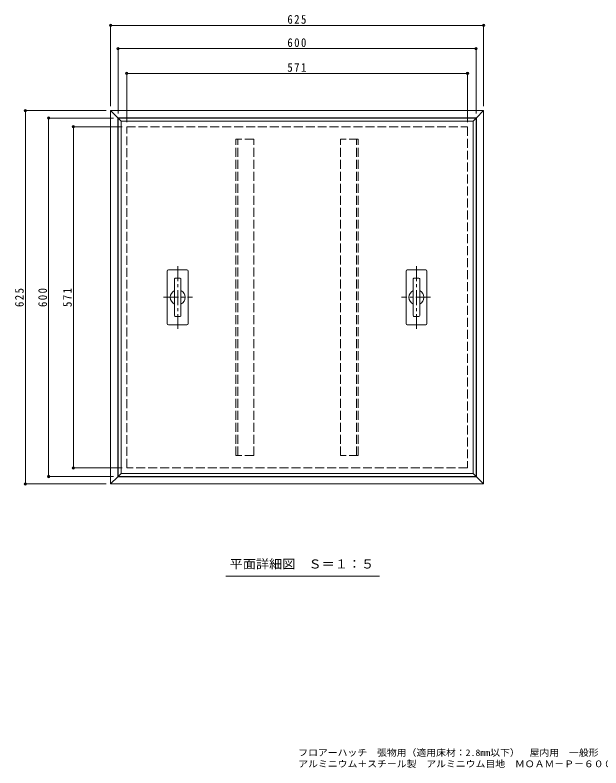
# Model space of a CAD drawing. Units: millimetres on the paper, enlarged 2 times, with parts at other scales. Extents: x -355 to 367, y -273 to 256.
# Drawn here: x -355 to 38, y -273 to 231 of the extents above; entities that cross this region are included whole.
import ezdxf
from ezdxf.enums import TextEntityAlignment as Align

# ---------------------------------------------------------------- set-up
doc = ezdxf.new("R2010")
doc.units = ezdxf.units.MM
doc.header["$LTSCALE"] = 2
doc.header["$PDMODE"] = 32
doc.header["$PDSIZE"] = 1.6
doc.linetypes.add('CHAIN1', pattern=[8, 5, -1, 1, -1])
doc.linetypes.add('DASHED3', pattern=[4, 3, -1])
for name, color, linetype, lineweight in [('1-1_1-1ﾚｲﾔ', 2, 'Continuous', 9), ('1-2_1-2ﾚｲﾔ', 3, 'Continuous', 9), ('1-4_1-4ﾚｲﾔ', 7, 'Continuous', 9)]:
    doc.layers.add(name, color=color, linetype=linetype, lineweight=lineweight)
doc.layers.add('F-5_F-5ﾚｲﾔ', color=7, linetype='Continuous')
doc.styles.add('ＭＳ ゴシック', font='')
doc.styles.get('ＭＳ ゴシック').set_extended_font_data('MS Gothic')

msp = doc.modelspace()

# ---------------------------------------------------------------- linework, layer by layer
at = {"layer": '1-1_1-1ﾚｲﾔ'}
for p, q in [((-40.541, 167.054), (-290.541, 167.054)), ((-290.54, 167.054), (-290.54, -82.946)), ((-285.74, 162.254), (-290.54, 167.054)), ((-40.541, 167.054), (-45.341, 162.254)), ((-40.541, -82.946), (-40.541, 167.054)), ((-285.741, 162.254), (-45.34, 162.254)), ((-285.74, -78.146), (-285.74, 162.254)), ((-45.341, 162.254), (-45.341, -78.146)), ((-285.74, -78.146), (-290.54, -82.946)), ((-45.34, -78.146), (-285.74, -78.146)), ((-45.341, -78.146), (-40.541, -82.946)), ((-290.54, -82.946), (-40.54, -82.946))]:
    msp.add_line(p, q, dxfattribs=at)
at = {"layer": '1-1_1-1ﾚｲﾔ', "linetype": 'DASHED3'}
msp.add_lwpolyline([(-51.341, 156.254), (-51.341, -72.146), (-279.74, -72.146), (-279.74, 156.254)], close=True, dxfattribs=at)
at = {"layer": '1-2_1-2ﾚｲﾔ'}
for p, q in [((-285.541, 162.054), (-283.541, 160.054)), ((-45.541, 162.054), (-47.541, 160.054)), ((-283.541, 160.054), (-47.541, 160.054)), ((-283.541, -75.946), (-283.541, 160.054)), ((-252.541, 59.654), (-252.541, 24.454)), ((-239.341, 60.454), (-251.741, 60.454)), ((-238.541, 59.654), (-238.541, 24.454)), ((-92.541, 59.654), (-92.541, 24.454)), ((-79.34, 60.454), (-91.741, 60.454)), ((-78.54, 59.654), (-78.54, 24.454)), ((-247.701, 29.774), (-247.701, 54.334)), ((-247.221, 54.814), (-243.861, 54.814)), ((-243.381, 54.334), (-243.381, 29.774)), ((-87.701, 29.774), (-87.701, 54.334)), ((-87.221, 54.814), (-83.861, 54.814)), ((-83.381, 54.334), (-83.381, 29.774)), ((-247.221, 29.294), (-243.861, 29.294)), ((-87.221, 29.294), (-83.861, 29.294)), ((-251.741, 23.654), (-239.341, 23.654)), ((-91.741, 23.654), (-79.34, 23.654)), ((-285.541, -77.946), (-283.541, -75.946)), ((-45.541, -77.946), (-47.541, -75.946))]:
    msp.add_line(p, q, dxfattribs=at)
at = {"layer": '1-2_1-2ﾚｲﾔ', "linetype": 'DASHED3'}
for p, q in [((-194.54, 148.054), (-206.54, 148.054)), ((-205.261, -63.946), (-205.261, 148.054)), ((-194.54, -63.946), (-194.54, 148.054)), ((-136.541, -63.946), (-136.541, 148.054)), ((-124.541, 148.054), (-136.541, 148.054)), ((-125.821, -63.946), (-125.821, 148.054)), ((-124.541, -63.946), (-124.541, 148.054)), ((-124.541, -63.946), (-136.541, -63.946))]:
    msp.add_line(p, q, dxfattribs=at)
at = {"layer": '1-2_1-2ﾚｲﾔ', "linetype": 'CHAIN1'}
for p, q in [((-245.54, 20.867), (-245.54, 63.367)), ((-85.541, 20.867), (-85.541, 63.367)), ((-255.061, 42.054), (-235.607, 42.054)), ((-76.02, 42.054), (-95.474, 42.054))]:
    msp.add_line(p, q, dxfattribs=at)
at = {"layer": '1-2_1-2ﾚｲﾔ'}
msp.add_lwpolyline([(-285.541, -77.946), (-285.541, 162.054), (-45.541, 162.054), (-45.541, -77.946)], close=True, dxfattribs=at)
msp.add_lwpolyline([(-47.541, 160.054), (-47.541, -75.946), (-283.541, -75.946)], dxfattribs=at)
at = {"layer": '1-2_1-2ﾚｲﾔ', "linetype": 'DASHED3'}
msp.add_lwpolyline([(-194.54, -63.946), (-206.54, -63.946), (-206.54, 148.054)], dxfattribs=at)
at = {"layer": '1-2_1-2ﾚｲﾔ'}
for centre, radius, start, end in [((-251.741, 59.654), 0.8, 90, 180), ((-239.341, 59.654), 0.8, 0, 90), ((-91.741, 59.654), 0.8, 90, 180), ((-79.34, 59.654), 0.8, 0, 90), ((-247.221, 54.334), 0.48, 90, 180), ((-243.861, 54.334), 0.48, 0, 90), ((-87.221, 54.334), 0.48, 90, 180), ((-83.861, 54.334), 0.48, 0, 90), ((-245.541, 42.054), 5, 115.59459, 244.40541), ((-245.541, 42.054), 5, 295.59459, 64.40541), ((-85.541, 42.054), 5, 115.59459, 244.40541), ((-85.541, 42.054), 5, 295.59459, 64.40541), ((-247.221, 29.774), 0.48, 180, 270), ((-243.861, 29.774), 0.48, 270, 0), ((-87.221, 29.774), 0.48, 180, 270), ((-83.861, 29.774), 0.48, 270, 0), ((-251.741, 24.454), 0.8, 180, 270), ((-239.341, 24.454), 0.8, 270, 0), ((-91.741, 24.454), 0.8, 180, 270), ((-79.34, 24.454), 0.8, 270, 0)]:
    msp.add_arc(centre, radius, start, end, dxfattribs=at)
at = {"layer": '1-4_1-4ﾚｲﾔ'}
for p, q in [((-290.54, 170.054), (-290.54, 224.771)), ((-290.54, 224.171), (-40.541, 224.171)), ((-40.541, 170.054), (-40.541, 224.771)), ((-285.541, 165.054), (-285.541, 209.197)), ((-285.541, 208.597), (-45.541, 208.597)), ((-45.541, 165.054), (-45.541, 209.197)), ((-279.74, 159.254), (-279.74, 192.587)), ((-279.74, 191.987), (-51.341, 191.987)), ((-51.341, 159.254), (-51.341, 192.587)), ((-293.54, 167.054), (-348.258, 167.054)), ((-347.658, -82.946), (-347.658, 167.054)), ((-288.541, 162.054), (-332.683, 162.054)), ((-332.083, -77.946), (-332.083, 162.054)), ((-282.741, 156.254), (-316.074, 156.254)), ((-315.474, -72.146), (-315.474, 156.254)), ((-282.741, -72.146), (-316.074, -72.146)), ((-288.541, -77.946), (-332.683, -77.946)), ((-293.54, -82.946), (-348.258, -82.946)), ((-110.27, -144.568), (-213.303, -144.568))]:
    msp.add_line(p, q, dxfattribs=at)
for p in [(-290.54, 224.171), (-40.541, 224.171), (-285.541, 208.597), (-45.541, 208.597), (-279.74, 191.987), (-51.341, 191.987), (-347.658, 167.054), (-332.083, 162.054), (-315.474, 156.254), (-315.474, -72.146), (-332.083, -77.946), (-347.658, -82.946)]:
    msp.add_point(p, dxfattribs=at)

# ---------------------------------------------------------------- texts
at = {"layer": '1-4_1-4ﾚｲﾔ', "color": 2, "style": 'ＭＳ ゴシック', "width": 1.1}
msp.add_text('平面詳細図\u3000Ｓ＝１：５', height=5.865, dxfattribs=at).set_placement((-210.705, -141.282), align=Align.BOTTOM_LEFT)
at = {"layer": '1-4_1-4ﾚｲﾔ', "color": 2, "char_height": 5.865, "attachment_point": 7, "style": 'ＭＳ ゴシック'}
for s, insert in [('\\T1.27;\\W0.9;625', (-172.041, 225.171)), ('\\T1.27;\\W0.9;600', (-172.041, 209.597)), ('\\T1.27;\\W0.9;571', (-172.041, 192.987))]:
    msp.add_mtext(s, dxfattribs=dict(at, insert=insert))
at = {"layer": '1-4_1-4ﾚｲﾔ', "color": 2, "char_height": 5.865, "attachment_point": 7, "rotation": 90, "style": 'ＭＳ ゴシック'}
for s, insert in [('\\T1.27;\\W0.9;625', (-348.658, 35.554)), ('\\T1.27;\\W0.9;600', (-333.083, 35.554)), ('\\T1.27;\\W0.9;571', (-316.474, 35.554))]:
    msp.add_mtext(s, dxfattribs=dict(at, insert=insert))
at = {"layer": 'F-5_F-5ﾚｲﾔ', "style": 'ＭＳ ゴシック', "width": 1.1}
for s, p in [('フロアーハッチ\u3000張物用（適用床材：2.8mm以下）\u3000屋内用\u3000一般形', (-164.782, -266.387)), ('アルミニウム＋スチール製\u3000アルミニウム目地\u3000ＭＯＡＭ－Ｐ－６００－Ｍ', (-164.75, -273.918))]:
    msp.add_text(s, height=4.399, dxfattribs=at).set_placement(p, align=Align.BOTTOM_LEFT)

doc.saveas('drawing.dxf')
